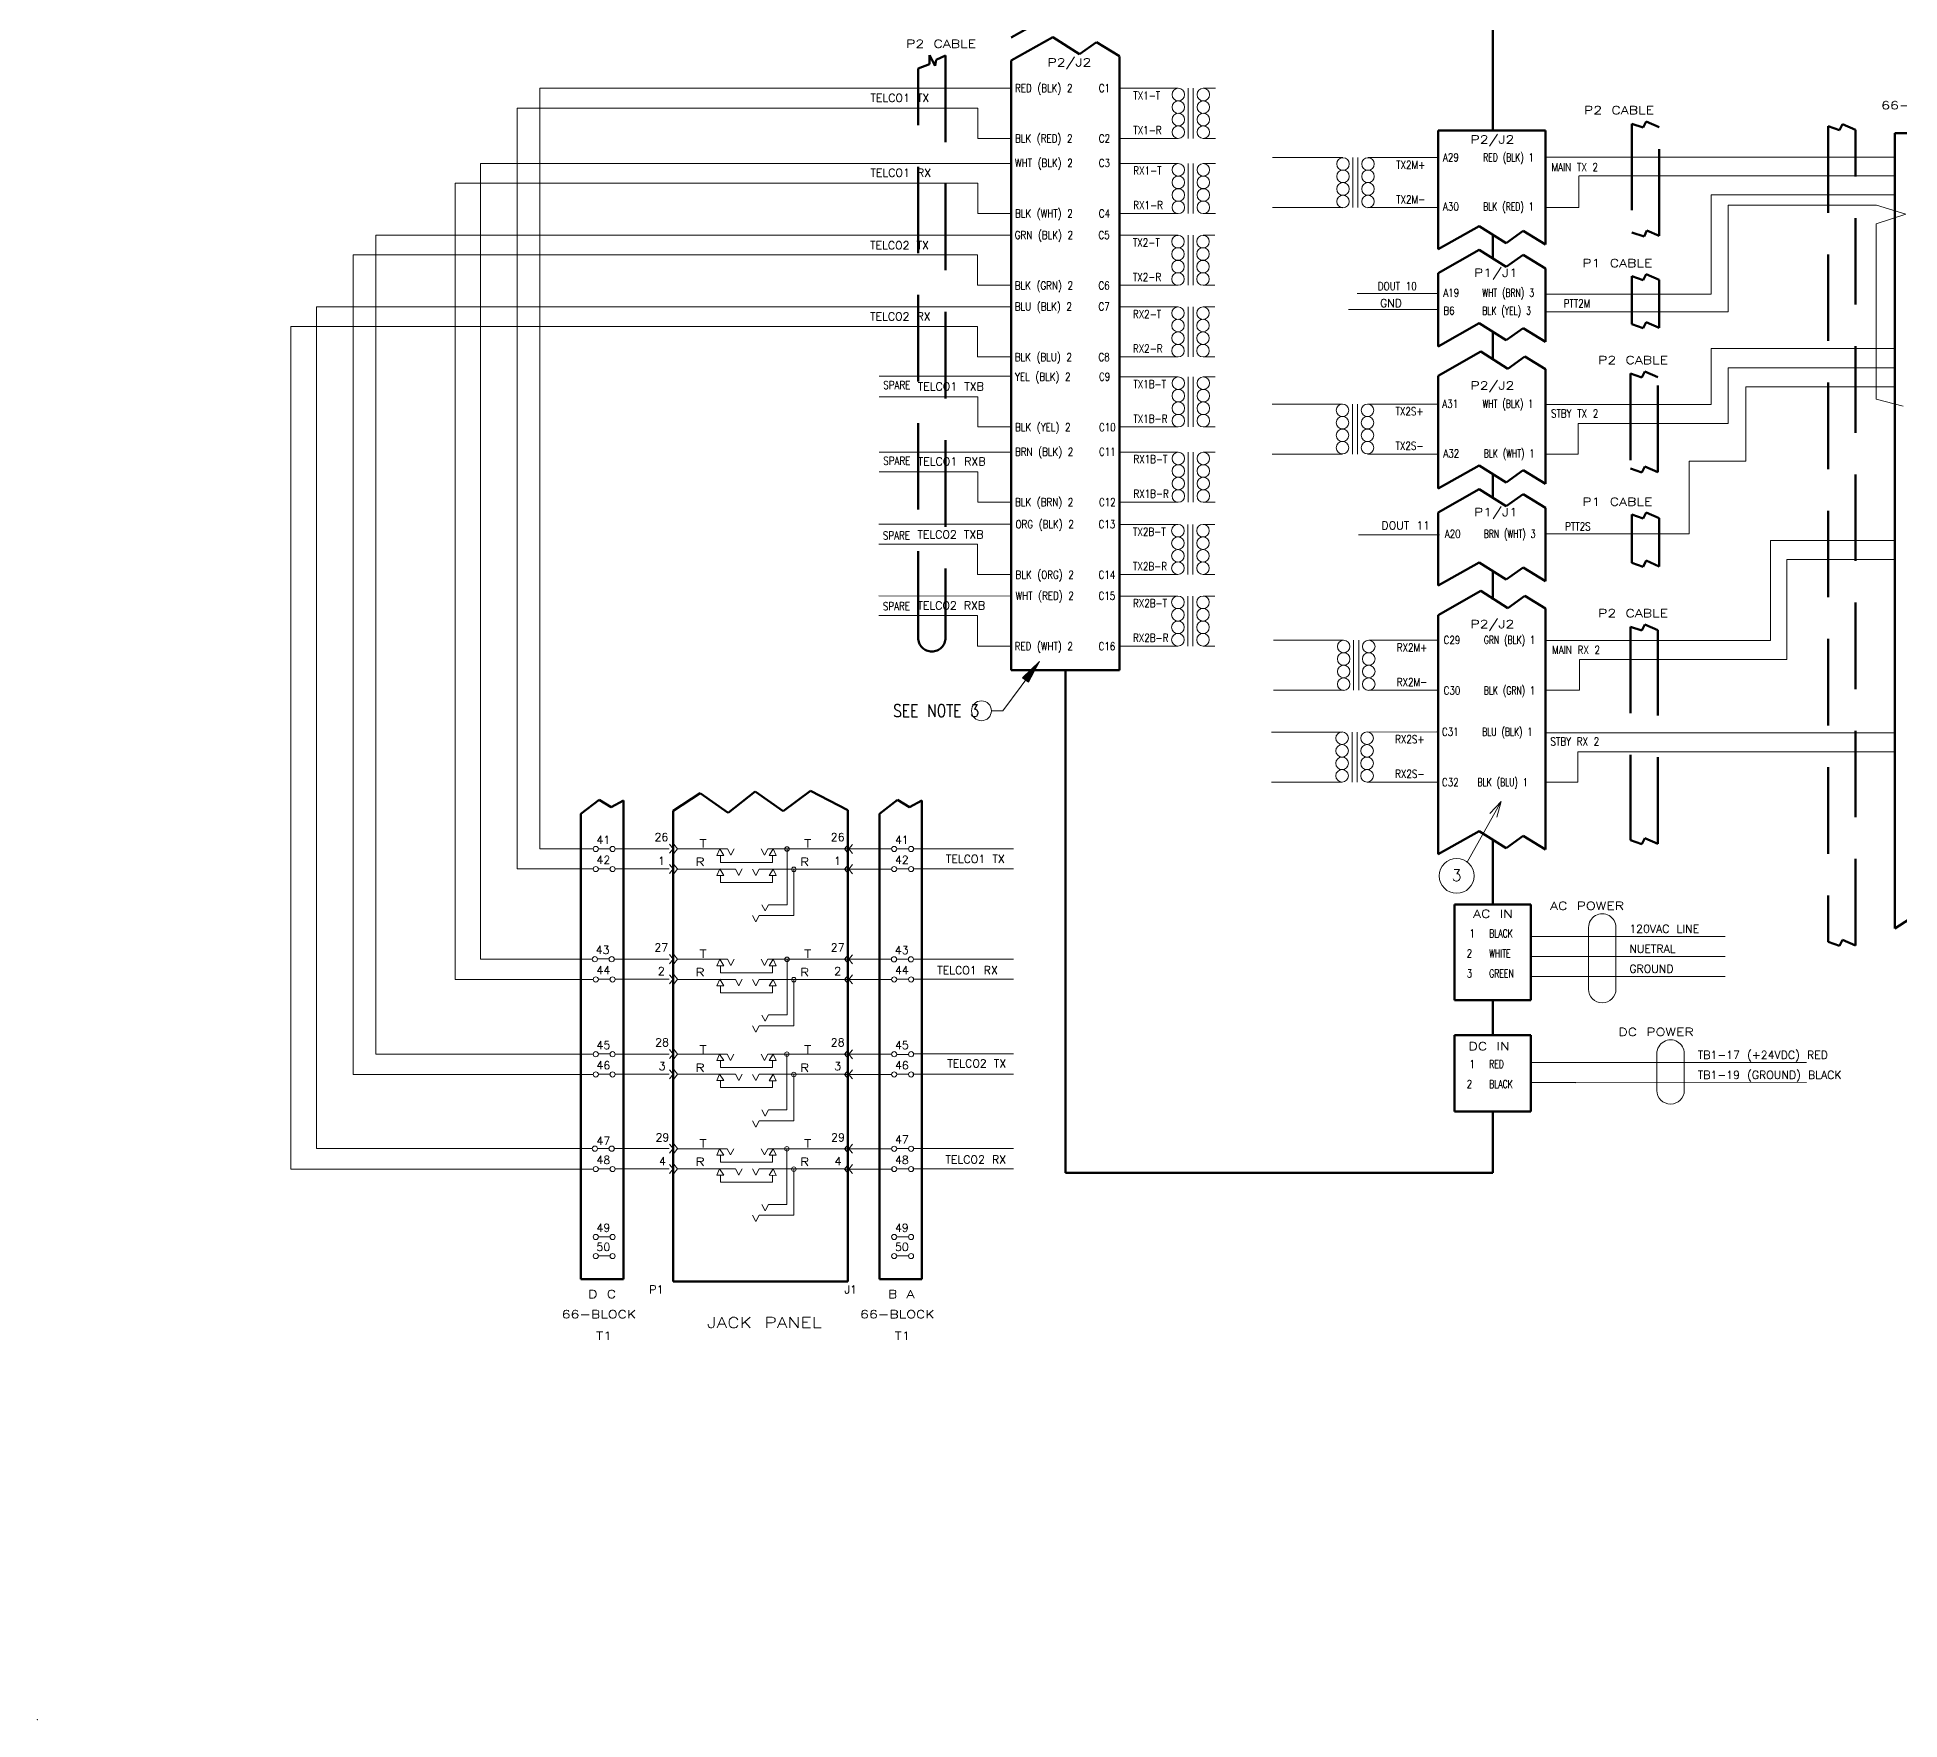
# Model space of a CAD drawing. Header units: inches. Extents: x 0 to 444788, y 0 to 92365.
# Drawn here: x 0 to 14.53, y 0 to 13.13 of the extents above; entities that cross this region are included whole.
import ezdxf
from ezdxf.enums import TextEntityAlignment as Align

# ---------------------------------------------------------------- set-up
doc = ezdxf.new("R2010")
doc.units = ezdxf.units.IN
doc.header["$MEASUREMENT"] = 0
doc.linetypes.add('DASHEDSPACED', pattern=[1, 0.675, -0.325])
doc.layers.get('0').update_dxf_attribs({"lineweight": 15})
for name, color, linetype, lineweight in [('ANNO-TEXT', 7, 'Continuous', 30), ('Q-DIAG', 1, 'Continuous', 50), ('Q-RACK', 4, 'Continuous', 50), ('Q-SCEM', 4, 'Continuous', 50)]:
    doc.layers.add(name, color=color, linetype=linetype, lineweight=lineweight)
doc.styles.get("Standard").update_dxf_attribs({"font": 'txt.shx'})

# ---------------------------------------------------------------- blocks, each defined once
blk = doc.blocks.new('$RMA$')
at = {"color": 0, "linetype": 'ByBlock', "lineweight": -2}
blk.add_point((0, 0), dxfattribs=at)

msp = doc.modelspace()

# ---------------------------------------------------------------- hatches: boundary and pattern name
at = {"layer": 'Q-SCEM', "linetype": 'Continuous', "lineweight": 15, "extrusion": (0, 0, -1)}
msp.add_hatch(color=256, dxfattribs=at).paths.add_polyline_path([(-7.687, 8.129), (-7.819, 8.255), (-7.735, 8.093)], flags=0)

# ---------------------------------------------------------------- linework, layer by layer
at = {"layer": 'Q-DIAG'}
for p, q in [((11.356, 14.724), (11.356, 12.398)), ((7.923, 13.305), (7.599, 13.123)), ((7.923, 13.125), (7.599, 12.943)), ((8.133, 12.992), (7.923, 13.125)), ((8.266, 13.087), (8.133, 12.992)), ((8.445, 12.977), (8.266, 13.087)), ((7.005, 12.901), (6.962, 12.985)), ((6.962, 12.985), (6.962, 12.914)), ((7.013, 12.95), (7.005, 12.901)), ((7.087, 12.982), (7.013, 12.95)), ((7.599, 8.188), (7.599, 12.943)), ((8.445, 12.975), (8.445, 8.188)), ((6.962, 12.914), (6.873, 12.882)), ((10.93, 12.398), (10.93, 11.471)), ((10.93, 12.398), (11.767, 12.398)), ((11.767, 11.508), (11.767, 12.398)), ((14.062, 12.4), (13.974, 12.431)), ((14.086, 12.447), (14.062, 12.4)), ((14.188, 12.403), (14.086, 12.447)), ((14.495, 12.378), (14.495, 7.882)), ((14.495, 12.378), (14.827, 12.378)), ((14.495, 12.378), (14.495, 6.173)), ((11.251, 11.652), (10.93, 11.471)), ((11.461, 11.519), (11.251, 11.652)), ((11.356, 11.585), (11.356, 11.399)), ((11.356, 11.492), (11.356, 11.399)), ((11.594, 11.614), (11.461, 11.519)), ((11.767, 11.508), (11.594, 11.614)), ((11.251, 11.466), (10.93, 11.285)), ((11.461, 11.333), (11.251, 11.466)), ((11.594, 11.428), (11.461, 11.333)), ((11.767, 11.322), (11.594, 11.428)), ((10.93, 11.285), (10.93, 10.714)), ((11.767, 10.75), (11.767, 11.322)), ((11.251, 10.895), (10.93, 10.714)), ((11.461, 10.761), (11.251, 10.895)), ((11.461, 10.761), (11.251, 10.895)), ((11.356, 10.828), (11.356, 10.642)), ((11.356, 10.768), (11.356, 10.615)), ((11.594, 10.856), (11.461, 10.761)), ((11.767, 10.75), (11.594, 10.856)), ((11.264, 10.673), (10.93, 10.485)), ((11.474, 10.539), (11.264, 10.673)), ((11.607, 10.635), (11.474, 10.539)), ((11.767, 10.537), (11.607, 10.635)), ((10.93, 10.485), (10.93, 9.604)), ((11.767, 9.641), (11.767, 10.537)), ((11.251, 9.785), (10.93, 9.604)), ((11.461, 9.651), (11.251, 9.785)), ((11.594, 9.747), (11.461, 9.651)), ((11.767, 9.641), (11.594, 9.747)), ((11.251, 9.599), (10.93, 9.418)), ((11.461, 9.466), (11.251, 9.599)), ((11.356, 9.718), (11.356, 9.532)), ((11.594, 9.561), (11.461, 9.466)), ((11.767, 9.455), (11.594, 9.561)), ((11.767, 8.883), (11.767, 9.455)), ((10.93, 9.418), (10.93, 8.847)), ((10.93, 9.337), (10.93, 8.847)), ((11.767, 8.883), (11.767, 9.381)), ((11.251, 9.027), (10.93, 8.847)), ((11.461, 8.894), (11.251, 9.027)), ((11.356, 8.961), (11.356, 8.739)), ((11.594, 8.989), (11.461, 8.894)), ((11.767, 8.883), (11.594, 8.989)), ((11.264, 8.806), (10.93, 8.618)), ((11.474, 8.672), (11.264, 8.806)), ((11.607, 8.768), (11.474, 8.672)), ((11.767, 8.67), (11.607, 8.768)), ((10.93, 8.618), (10.93, 6.753)), ((11.767, 6.789), (11.767, 8.67)), ((7.599, 8.188), (8.445, 8.188)), ((8.022, 8.188), (8.022, 4.267)), ((4.384, 7.175), (4.242, 7.067)), ((4.478, 7.118), (4.384, 7.175)), ((4.574, 7.17), (4.478, 7.118)), ((4.574, 7.17), (4.574, 3.436)), ((5.173, 7.229), (4.961, 7.09)), ((5.391, 7.075), (5.173, 7.229)), ((5.601, 7.24), (5.391, 7.075)), ((5.82, 7.088), (5.601, 7.24)), ((6.034, 7.247), (5.82, 7.088)), ((6.325, 7.095), (6.034, 7.247)), ((6.712, 7.175), (6.571, 7.067)), ((6.806, 7.118), (6.712, 7.175)), ((6.903, 7.17), (6.806, 7.118)), ((6.903, 7.17), (6.903, 3.436)), ((4.242, 7.067), (4.242, 3.436)), ((4.961, 7.09), (4.961, 3.418)), ((6.325, 3.418), (6.325, 7.095)), ((6.571, 7.067), (6.571, 3.436)), ((11.251, 6.933), (10.93, 6.753)), ((11.461, 6.8), (11.251, 6.933)), ((11.356, 6.36), (11.356, 6.867)), ((11.594, 6.895), (11.461, 6.8)), ((11.767, 6.789), (11.594, 6.895)), ((11.356, 6.36), (11.356, 6.577)), ((11.058, 6.36), (11.058, 5.614)), ((11.356, 6.36), (11.058, 6.36)), ((11.653, 6.36), (11.356, 6.36)), ((11.653, 5.614), (11.653, 6.36)), ((14.495, 6.173), (14.61, 6.248)), ((14.062, 6.037), (13.974, 6.068)), ((14.086, 6.084), (14.062, 6.037)), ((14.188, 6.04), (14.086, 6.084)), ((11.058, 5.614), (11.653, 5.614)), ((11.356, 5.341), (11.356, 5.614)), ((11.653, 5.341), (11.058, 5.341)), ((11.058, 5.341), (11.058, 4.744)), ((11.653, 4.744), (11.653, 5.341)), ((11.058, 4.744), (11.653, 4.744)), ((11.356, 4.267), (11.356, 4.744)), ((8.022, 4.267), (11.356, 4.267)), ((4.574, 3.436), (4.242, 3.436)), ((6.325, 3.418), (4.961, 3.418)), ((6.903, 3.436), (6.571, 3.436))]:
    msp.add_line(p, q, dxfattribs=at)
at = {"layer": 'Q-DIAG', "linetype": 'DASHEDSPACED'}
for p, q in [((7.087, 12.982), (7.087, 8.44)), ((6.873, 8.44), (6.873, 12.882)), ((12.529, 12.42), (12.441, 12.451)), ((12.441, 12.451), (12.441, 11.603)), ((12.553, 12.468), (12.529, 12.42)), ((12.654, 12.423), (12.553, 12.468)), ((12.654, 11.576), (12.654, 12.423)), ((13.974, 12.431), (13.974, 6.068)), ((14.188, 6.04), (14.188, 12.403)), ((12.537, 11.57), (12.441, 11.603)), ((12.56, 11.617), (12.537, 11.57)), ((12.56, 11.617), (12.654, 11.576)), ((12.529, 11.231), (12.441, 11.262)), ((12.441, 11.262), (12.441, 10.886)), ((12.553, 11.278), (12.529, 11.231)), ((12.654, 11.234), (12.553, 11.278)), ((12.654, 10.858), (12.654, 11.234)), ((12.553, 10.903), (12.529, 10.855)), ((12.654, 10.858), (12.553, 10.903)), ((12.529, 10.855), (12.441, 10.886)), ((12.52, 10.47), (12.432, 10.501)), ((12.432, 10.501), (12.432, 9.761)), ((12.544, 10.517), (12.52, 10.47)), ((12.645, 10.473), (12.544, 10.517)), ((12.645, 9.733), (12.645, 10.473)), ((12.52, 9.73), (12.432, 9.761)), ((12.544, 9.777), (12.52, 9.73)), ((12.645, 9.733), (12.544, 9.777)), ((12.529, 9.37), (12.441, 9.401)), ((12.441, 9.401), (12.441, 9.025)), ((12.553, 9.417), (12.529, 9.37)), ((12.654, 9.373), (12.553, 9.417)), ((12.654, 8.997), (12.654, 9.373)), ((12.529, 8.994), (12.441, 9.025)), ((12.553, 9.042), (12.529, 8.994)), ((12.654, 8.997), (12.553, 9.042)), ((12.52, 8.496), (12.432, 8.527)), ((12.432, 8.527), (12.432, 6.861)), ((12.544, 8.543), (12.52, 8.496)), ((12.645, 8.499), (12.544, 8.543)), ((12.645, 6.833), (12.645, 8.499)), ((12.52, 6.83), (12.432, 6.861)), ((12.544, 6.878), (12.52, 6.83)), ((12.645, 6.833), (12.544, 6.878))]:
    msp.add_line(p, q, dxfattribs=at)
msp.add_ellipse((6.98, 8.44), major_axis=(0.107, 0), ratio=0.999965, start_param=3.141593, end_param=6.283185, dxfattribs=at)
at = {"layer": 'Q-SCEM', "lineweight": 15}
for p, q in [((7.599, 12.727), (3.922, 12.727)), ((8.903, 12.727), (8.447, 12.727)), ((8.981, 12.727), (8.981, 12.336)), ((9.02, 12.727), (9.02, 12.336)), ((9.192, 12.727), (9.098, 12.727)), ((7.34, 12.571), (3.745, 12.571)), ((7.34, 12.571), (7.34, 12.336)), ((7.602, 12.336), (7.34, 12.336)), ((8.903, 12.336), (8.447, 12.336)), ((9.098, 12.336), (9.192, 12.336)), ((8.447, 12.14), (8.903, 12.139)), ((8.981, 12.139), (8.981, 11.749)), ((9.02, 12.139), (9.02, 11.749)), ((9.192, 12.139), (9.098, 12.139)), ((9.639, 12.186), (10.188, 12.186)), ((10.266, 12.186), (10.266, 11.796)), ((10.305, 12.186), (10.305, 11.796)), ((10.93, 12.186), (10.383, 12.186)), ((14.495, 12.191), (11.767, 12.191)), ((7.34, 11.986), (7.34, 11.749)), ((12.029, 12.041), (12.029, 11.796)), ((10.188, 11.796), (9.639, 11.796)), ((10.383, 11.796), (10.93, 11.796)), ((11.767, 11.796), (12.029, 11.796)), ((14.35, 11.816), (13.194, 11.816)), ((7.602, 11.749), (7.34, 11.749)), ((8.903, 11.749), (8.447, 11.749)), ((9.098, 11.749), (9.192, 11.749)), ((8.445, 11.58), (8.901, 11.58)), ((8.979, 11.58), (8.979, 11.19)), ((9.018, 11.58), (9.018, 11.19)), ((9.189, 11.58), (9.096, 11.58)), ((7.337, 11.427), (7.337, 11.19)), ((7.599, 11.19), (7.337, 11.19)), ((8.901, 11.19), (8.445, 11.19)), ((9.096, 11.19), (9.189, 11.19)), ((10.93, 11.127), (10.298, 11.127)), ((8.445, 11.022), (8.901, 11.022)), ((8.979, 11.022), (8.979, 10.632)), ((9.018, 11.022), (9.018, 10.632)), ((9.189, 11.022), (9.096, 11.022)), ((10.232, 11.001), (10.933, 11.001)), ((7.337, 10.869), (7.337, 10.632)), ((7.599, 10.632), (7.337, 10.632)), ((8.901, 10.632), (8.445, 10.632)), ((9.096, 10.632), (9.189, 10.632)), ((6.57, 10.481), (7.601, 10.481)), ((8.903, 10.475), (8.447, 10.475)), ((8.981, 10.475), (8.981, 10.085)), ((9.02, 10.475), (9.02, 10.085)), ((9.191, 10.475), (9.098, 10.475)), ((7.34, 10.32), (6.57, 10.32)), ((7.34, 10.32), (7.34, 10.085)), ((9.635, 10.264), (10.184, 10.264)), ((10.262, 10.264), (10.262, 9.874)), ((10.301, 10.264), (10.301, 9.874)), ((10.379, 10.264), (10.925, 10.264)), ((13.06, 10.259), (11.763, 10.259)), ((7.601, 10.085), (7.34, 10.085)), ((8.903, 10.085), (8.447, 10.085)), ((9.098, 10.085), (9.191, 10.085)), ((12.024, 10.111), (12.024, 9.874)), ((12.024, 10.111), (13.194, 10.111)), ((6.57, 9.889), (7.601, 9.889)), ((8.447, 9.888), (8.903, 9.888)), ((8.981, 9.888), (8.981, 9.498)), ((9.02, 9.888), (9.02, 9.498)), ((9.191, 9.888), (9.098, 9.888)), ((10.184, 9.874), (9.635, 9.874)), ((10.379, 9.874), (10.925, 9.874)), ((11.763, 9.874), (12.024, 9.874)), ((6.57, 9.735), (7.34, 9.735)), ((7.34, 9.735), (7.34, 9.498)), ((7.601, 9.498), (7.34, 9.498)), ((8.903, 9.498), (8.447, 9.498)), ((9.098, 9.498), (9.191, 9.498)), ((6.567, 9.328), (7.599, 9.328)), ((8.444, 9.325), (8.9, 9.324)), ((8.978, 9.324), (8.978, 8.934)), ((9.017, 9.324), (9.017, 8.934)), ((9.189, 9.324), (9.096, 9.324)), ((6.567, 9.172), (7.337, 9.172)), ((7.337, 9.172), (7.337, 8.934)), ((10.94, 9.244), (10.309, 9.244)), ((14.495, 9.2), (13.524, 9.2)), ((13.524, 9.2), (13.524, 8.42)), ((14.495, 9.05), (13.652, 9.05)), ((13.652, 9.05), (13.652, 8.27)), ((7.599, 8.934), (7.337, 8.934)), ((8.9, 8.934), (8.444, 8.934)), ((9.096, 8.934), (9.189, 8.934)), ((6.567, 8.767), (7.599, 8.766)), ((8.444, 8.766), (8.9, 8.766)), ((8.978, 8.766), (8.978, 8.376)), ((9.017, 8.766), (9.017, 8.376)), ((9.189, 8.766), (9.096, 8.766)), ((6.567, 8.613), (7.337, 8.613)), ((7.337, 8.613), (7.337, 8.376)), ((7.599, 8.376), (7.337, 8.376)), ((8.9, 8.376), (8.444, 8.376)), ((9.096, 8.376), (9.189, 8.376)), ((9.645, 8.421), (10.193, 8.421)), ((10.271, 8.421), (10.271, 8.031)), ((10.311, 8.421), (10.311, 8.031)), ((10.935, 8.421), (10.389, 8.421)), ((13.524, 8.42), (11.767, 8.42)), ((7.819, 8.255), (7.533, 7.871)), ((12.034, 8.27), (12.034, 8.031)), ((13.652, 8.27), (12.034, 8.27)), ((10.193, 8.031), (9.645, 8.031)), ((10.389, 8.031), (10.935, 8.031)), ((11.772, 8.031), (12.034, 8.031)), ((7.445, 7.871), (7.533, 7.871)), ((9.631, 7.705), (10.181, 7.705)), ((10.259, 7.705), (10.259, 7.315)), ((10.298, 7.705), (10.298, 7.315)), ((10.921, 7.706), (10.376, 7.705)), ((14.495, 7.7), (11.759, 7.7)), ((12.021, 7.551), (12.021, 7.315)), ((10.181, 7.315), (9.631, 7.315)), ((10.376, 7.315), (10.921, 7.315)), ((11.759, 7.315), (12.021, 7.315)), ((4.996, 6.794), (4.966, 6.831)), ((6.299, 6.793), (6.329, 6.83)), ((3.922, 6.794), (4.337, 6.794)), ((4.378, 6.795), (4.469, 6.795)), ((4.509, 6.795), (4.509, 6.795)), ((4.963, 6.794), (4.934, 6.83)), ((4.963, 6.794), (4.934, 6.759)), ((4.996, 6.794), (4.966, 6.757)), ((4.996, 6.793), (5.385, 6.793)), ((5.325, 6.793), (5.303, 6.743)), ((5.303, 6.743), (5.358, 6.743)), ((5.358, 6.743), (5.325, 6.793)), ((5.33, 6.743), (5.33, 6.688)), ((5.33, 6.688), (5.496, 6.688)), ((5.385, 6.793), (5.411, 6.745)), ((5.411, 6.745), (5.437, 6.793)), ((5.738, 6.688), (5.47, 6.688)), ((5.675, 6.745), (5.649, 6.793)), ((5.701, 6.793), (5.675, 6.745)), ((5.976, 6.793), (5.701, 6.793)), ((5.71, 6.743), (5.743, 6.793)), ((5.765, 6.743), (5.71, 6.743)), ((5.738, 6.743), (5.738, 6.688)), ((5.743, 6.793), (5.765, 6.743)), ((5.85, 6.793), (5.85, 6.358)), ((6.299, 6.793), (6.329, 6.756)), ((6.332, 6.793), (6.36, 6.829)), ((6.332, 6.793), (6.36, 6.758)), ((6.797, 6.795), (6.706, 6.795)), ((6.838, 6.795), (6.838, 6.795)), ((6.838, 6.795), (7.618, 6.795)), ((3.745, 6.638), (4.337, 6.638)), ((4.378, 6.638), (4.469, 6.638)), ((4.509, 6.638), (4.509, 6.638)), ((4.963, 6.637), (4.934, 6.672)), ((4.963, 6.637), (4.934, 6.601)), ((4.996, 6.637), (4.966, 6.673)), ((4.996, 6.637), (4.966, 6.6)), ((5.178, 6.636), (5.448, 6.636)), ((5.325, 6.637), (5.303, 6.587)), ((5.303, 6.587), (5.358, 6.587)), ((5.358, 6.587), (5.325, 6.637)), ((5.33, 6.587), (5.33, 6.532)), ((5.448, 6.636), (5.474, 6.587)), ((5.474, 6.589), (5.5, 6.637)), ((5.608, 6.587), (5.581, 6.635)), ((5.633, 6.636), (5.608, 6.587)), ((6.299, 6.636), (5.633, 6.636)), ((5.71, 6.586), (5.743, 6.636)), ((5.765, 6.585), (5.71, 6.586)), ((5.738, 6.587), (5.738, 6.532)), ((5.743, 6.636), (5.765, 6.585)), ((5.903, 6.274), (5.903, 6.634)), ((6.299, 6.636), (6.329, 6.672)), ((6.299, 6.636), (6.329, 6.599)), ((6.332, 6.636), (6.36, 6.671)), ((6.332, 6.636), (6.36, 6.6)), ((6.706, 6.638), (6.798, 6.638)), ((6.835, 6.638), (7.618, 6.638)), ((6.838, 6.638), (6.838, 6.638)), ((5.33, 6.532), (5.538, 6.532)), ((5.738, 6.532), (5.538, 6.532)), ((5.608, 6.225), (5.581, 6.274)), ((5.633, 6.274), (5.608, 6.225)), ((5.903, 6.274), (5.633, 6.274)), ((5.68, 6.31), (5.654, 6.358)), ((5.706, 6.358), (5.68, 6.31)), ((5.85, 6.358), (5.706, 6.358)), ((11.653, 6.109), (13.171, 6.109)), ((12.104, 6.181), (12.104, 5.699)), ((12.317, 6.181), (12.317, 5.699)), ((4.963, 5.933), (4.934, 5.969)), ((4.996, 5.933), (4.966, 5.97)), ((6.299, 5.932), (6.329, 5.969)), ((6.332, 5.932), (6.36, 5.968)), ((4.371, 5.935), (4.462, 5.935)), ((4.502, 5.935), (4.503, 5.935)), ((4.963, 5.933), (4.934, 5.898)), ((4.996, 5.933), (4.966, 5.897)), ((4.996, 5.932), (5.385, 5.932)), ((5.325, 5.932), (5.303, 5.882)), ((5.303, 5.882), (5.358, 5.882)), ((5.358, 5.882), (5.325, 5.932)), ((5.33, 5.882), (5.33, 5.827)), ((5.33, 5.827), (5.496, 5.827)), ((5.385, 5.932), (5.411, 5.884)), ((5.411, 5.884), (5.437, 5.932)), ((5.738, 5.827), (5.47, 5.827)), ((5.675, 5.884), (5.649, 5.932)), ((5.701, 5.932), (5.675, 5.884)), ((5.976, 5.932), (5.701, 5.932)), ((5.71, 5.882), (5.743, 5.932)), ((5.765, 5.882), (5.71, 5.882)), ((5.738, 5.882), (5.738, 5.827)), ((5.743, 5.932), (5.765, 5.882)), ((5.85, 5.932), (5.85, 5.498)), ((6.299, 5.932), (6.329, 5.896)), ((6.332, 5.932), (6.36, 5.897)), ((6.797, 5.934), (6.706, 5.934)), ((6.837, 5.934), (6.837, 5.934)), ((6.837, 5.934), (7.618, 5.934)), ((11.653, 5.953), (13.171, 5.953)), ((4.337, 5.775), (3.26, 5.775)), ((4.378, 5.776), (4.469, 5.776)), ((4.509, 5.776), (4.509, 5.776)), ((4.963, 5.776), (4.934, 5.811)), ((4.963, 5.776), (4.934, 5.741)), ((4.996, 5.776), (4.966, 5.813)), ((4.996, 5.776), (4.966, 5.739)), ((5.178, 5.775), (5.448, 5.775)), ((5.325, 5.776), (5.303, 5.726)), ((5.303, 5.726), (5.358, 5.726)), ((5.358, 5.726), (5.325, 5.776)), ((5.33, 5.726), (5.33, 5.671)), ((5.33, 5.671), (5.538, 5.671)), ((5.448, 5.775), (5.474, 5.726)), ((5.474, 5.728), (5.5, 5.776)), ((5.738, 5.671), (5.538, 5.671)), ((5.608, 5.726), (5.581, 5.775)), ((5.633, 5.775), (5.608, 5.726)), ((6.299, 5.775), (5.633, 5.775)), ((5.71, 5.725), (5.743, 5.775)), ((5.765, 5.724), (5.71, 5.725)), ((5.738, 5.726), (5.738, 5.671)), ((5.743, 5.775), (5.765, 5.724)), ((5.903, 5.413), (5.903, 5.773)), ((6.299, 5.775), (6.329, 5.812)), ((6.299, 5.775), (6.329, 5.738)), ((6.332, 5.775), (6.36, 5.81)), ((6.332, 5.775), (6.36, 5.74)), ((6.706, 5.777), (6.798, 5.777)), ((6.835, 5.776), (6.927, 5.776)), ((6.838, 5.776), (6.838, 5.776)), ((6.838, 5.776), (7.618, 5.776)), ((11.653, 5.797), (13.171, 5.797)), ((5.608, 5.365), (5.581, 5.413)), ((5.633, 5.413), (5.608, 5.365)), ((5.903, 5.413), (5.633, 5.413)), ((5.68, 5.449), (5.654, 5.497)), ((5.706, 5.498), (5.68, 5.449)), ((5.85, 5.498), (5.706, 5.498)), ((4.337, 5.192), (2.642, 5.192)), ((4.378, 5.194), (4.469, 5.194)), ((4.509, 5.194), (4.509, 5.194)), ((4.963, 5.193), (4.934, 5.228)), ((4.963, 5.193), (4.934, 5.158)), ((4.996, 5.193), (4.966, 5.23)), ((4.996, 5.193), (4.966, 5.156)), ((4.996, 5.192), (5.384, 5.192)), ((5.324, 5.192), (5.302, 5.142)), ((5.302, 5.142), (5.357, 5.142)), ((5.357, 5.142), (5.324, 5.192)), ((5.33, 5.142), (5.33, 5.087)), ((5.33, 5.087), (5.496, 5.087)), ((5.384, 5.192), (5.41, 5.144)), ((5.41, 5.144), (5.436, 5.192)), ((5.737, 5.087), (5.47, 5.087)), ((5.675, 5.144), (5.649, 5.192)), ((5.701, 5.192), (5.675, 5.144)), ((5.975, 5.192), (5.701, 5.192)), ((5.71, 5.142), (5.743, 5.192)), ((5.765, 5.142), (5.71, 5.142)), ((5.737, 5.142), (5.737, 5.087)), ((5.743, 5.192), (5.765, 5.142)), ((5.849, 5.192), (5.849, 4.757)), ((6.299, 5.192), (6.329, 5.229)), ((6.299, 5.192), (6.329, 5.155)), ((6.332, 5.192), (6.36, 5.227)), ((6.332, 5.192), (6.36, 5.157)), ((6.706, 5.189), (6.798, 5.189)), ((6.838, 5.194), (6.838, 5.194)), ((6.838, 5.194), (7.618, 5.194)), ((11.653, 5.126), (12.176, 5.126)), ((12.176, 5.126), (13.805, 5.126)), ((12.637, 5.197), (12.637, 4.91)), ((12.851, 5.197), (12.851, 4.91)), ((4.337, 5.034), (2.465, 5.034)), ((4.378, 5.036), (4.469, 5.036)), ((4.509, 5.036), (4.509, 5.036)), ((4.963, 5.035), (4.934, 5.07)), ((4.963, 5.035), (4.934, 5)), ((4.996, 5.035), (4.966, 5.072)), ((4.996, 5.035), (4.966, 4.998)), ((5.177, 5.035), (5.447, 5.035)), ((5.324, 5.036), (5.302, 4.986)), ((5.302, 4.986), (5.357, 4.986)), ((5.357, 4.986), (5.324, 5.036)), ((5.33, 4.986), (5.33, 4.931)), ((5.447, 5.035), (5.473, 4.986)), ((5.473, 4.988), (5.499, 5.036)), ((5.607, 4.986), (5.581, 5.034)), ((5.633, 5.035), (5.607, 4.986)), ((6.299, 5.035), (5.633, 5.035)), ((5.71, 4.985), (5.743, 5.035)), ((5.765, 4.984), (5.71, 4.985)), ((5.737, 4.986), (5.737, 4.931)), ((5.743, 5.035), (5.765, 4.984)), ((5.903, 4.673), (5.903, 5.033)), ((6.299, 5.034), (6.329, 5.071)), ((6.299, 5.034), (6.329, 4.997)), ((6.332, 5.034), (6.36, 5.069)), ((6.332, 5.034), (6.36, 4.999)), ((6.706, 5.036), (6.798, 5.036)), ((6.832, 5.036), (7.618, 5.036)), ((6.838, 5.036), (6.838, 5.036)), ((11.653, 4.97), (12.004, 4.97)), ((12.004, 4.969), (13.805, 4.97)), ((5.33, 4.931), (5.538, 4.931)), ((5.737, 4.931), (5.538, 4.931)), ((5.607, 4.624), (5.581, 4.673)), ((5.633, 4.673), (5.607, 4.624)), ((5.903, 4.673), (5.633, 4.673)), ((5.68, 4.709), (5.653, 4.757)), ((5.705, 4.757), (5.68, 4.709)), ((5.849, 4.757), (5.705, 4.757)), ((4.331, 4.455), (2.178, 4.455)), ((4.371, 4.457), (4.462, 4.457)), ((4.502, 4.457), (4.503, 4.457)), ((4.963, 4.455), (4.934, 4.49)), ((4.963, 4.455), (4.934, 4.42)), ((4.996, 4.455), (4.966, 4.492)), ((4.996, 4.455), (4.966, 4.418)), ((4.996, 4.454), (5.384, 4.454)), ((5.324, 4.454), (5.302, 4.404)), ((5.302, 4.404), (5.357, 4.404)), ((5.357, 4.404), (5.324, 4.454)), ((5.33, 4.404), (5.33, 4.349)), ((5.384, 4.454), (5.41, 4.406)), ((5.41, 4.406), (5.436, 4.454)), ((5.675, 4.406), (5.649, 4.454)), ((5.701, 4.454), (5.675, 4.406)), ((5.975, 4.454), (5.701, 4.454)), ((5.71, 4.404), (5.743, 4.454)), ((5.765, 4.404), (5.71, 4.404)), ((5.737, 4.404), (5.737, 4.349)), ((5.743, 4.454), (5.765, 4.404)), ((5.849, 4.454), (5.849, 4.02)), ((6.299, 4.454), (6.329, 4.491)), ((6.299, 4.454), (6.329, 4.417)), ((6.332, 4.454), (6.36, 4.489)), ((6.332, 4.454), (6.36, 4.419)), ((6.706, 4.456), (6.798, 4.456)), ((6.838, 4.456), (6.838, 4.456)), ((6.838, 4.456), (7.618, 4.456)), ((4.337, 4.296), (1.979, 4.296)), ((4.378, 4.298), (4.469, 4.298)), ((4.509, 4.298), (4.509, 4.298)), ((4.963, 4.297), (4.934, 4.332)), ((4.963, 4.297), (4.934, 4.262)), ((4.996, 4.297), (4.966, 4.334)), ((4.996, 4.297), (4.966, 4.26)), ((5.177, 4.297), (5.447, 4.297)), ((5.324, 4.298), (5.302, 4.248)), ((5.302, 4.248), (5.357, 4.248)), ((5.357, 4.248), (5.324, 4.298)), ((5.33, 4.349), (5.496, 4.349)), ((5.33, 4.248), (5.33, 4.193)), ((5.447, 4.297), (5.473, 4.248)), ((5.737, 4.349), (5.47, 4.349)), ((5.473, 4.25), (5.499, 4.298)), ((5.607, 4.248), (5.581, 4.297)), ((5.633, 4.297), (5.607, 4.248)), ((6.299, 4.297), (5.633, 4.297)), ((5.71, 4.247), (5.743, 4.297)), ((5.765, 4.246), (5.71, 4.247)), ((5.737, 4.248), (5.737, 4.193)), ((5.743, 4.297), (5.765, 4.246)), ((5.903, 3.935), (5.903, 4.295)), ((6.299, 4.296), (6.329, 4.333)), ((6.299, 4.296), (6.329, 4.259)), ((6.332, 4.296), (6.36, 4.331)), ((6.332, 4.296), (6.36, 4.261)), ((6.706, 4.298), (6.798, 4.298)), ((6.706, 4.298), (6.798, 4.298)), ((6.833, 4.298), (7.618, 4.298)), ((6.838, 4.298), (6.838, 4.298)), ((5.33, 4.193), (5.538, 4.193)), ((5.737, 4.193), (5.538, 4.193)), ((5.607, 3.887), (5.581, 3.935)), ((5.633, 3.935), (5.607, 3.887)), ((5.903, 3.935), (5.633, 3.935)), ((5.68, 3.971), (5.653, 4.019)), ((5.705, 4.02), (5.68, 3.971)), ((5.849, 4.02), (5.705, 4.02)), ((4.378, 3.768), (4.469, 3.768)), ((4.509, 3.768), (4.509, 3.768)), ((6.706, 3.768), (6.798, 3.768)), ((6.838, 3.768), (6.838, 3.768)), ((4.378, 3.619), (4.469, 3.619)), ((4.509, 3.619), (4.509, 3.619)), ((6.706, 3.619), (6.798, 3.619)), ((6.838, 3.619), (6.838, 3.619))]:
    msp.add_line(p, q, dxfattribs=at)
at = {"layer": 'Q-SCEM', "linetype": 'Continuous', "lineweight": 15}
for p, q in [((12.029, 12.044), (14.495, 12.044)), ((11.772, 11.121), (13.06, 11.121)), ((11.769, 10.984), (13.194, 10.984)), ((11.777, 9.252), (12.89, 9.252)), ((12.021, 7.551), (14.495, 7.551)), ((4.93, 6.794), (4.509, 6.794)), ((6.3, 6.793), (5.976, 6.793)), ((6.299, 6.793), (6.666, 6.793)), ((4.93, 6.637), (4.509, 6.637)), ((5.178, 6.636), (4.996, 6.636)), ((6.299, 6.636), (6.666, 6.636)), ((4.93, 5.933), (4.503, 5.933)), ((6.3, 5.932), (5.976, 5.932)), ((6.299, 5.932), (6.665, 5.932)), ((4.93, 5.776), (4.509, 5.776)), ((5.178, 5.775), (4.996, 5.775)), ((6.299, 5.775), (6.666, 5.775)), ((4.93, 5.193), (4.509, 5.193)), ((6.299, 5.192), (5.975, 5.192)), ((6.299, 5.192), (6.666, 5.192)), ((4.697, 5.035), (4.509, 5.035)), ((4.93, 5.035), (4.697, 5.035)), ((5.177, 5.035), (4.996, 5.035)), ((6.299, 5.034), (6.666, 5.034)), ((4.93, 4.455), (4.503, 4.455)), ((6.299, 4.454), (5.975, 4.454)), ((6.299, 4.454), (6.666, 4.454)), ((4.93, 4.297), (4.509, 4.297)), ((5.177, 4.297), (4.996, 4.297)), ((6.299, 4.296), (6.672, 4.296))]:
    msp.add_line(p, q, dxfattribs=at)
at = {"layer": 'Q-SCEM', "lineweight": 15, "flags": 128}
for points in [[(3.922, 12.727), (3.922, 6.794)], [(3.745, 12.571), (3.745, 6.638)], [(3.458, 12.14), (3.458, 5.933)], [(3.458, 12.14), (7.599, 12.14)], [(3.26, 11.986), (7.34, 11.986)], [(3.26, 11.986), (3.26, 5.775)], [(14.495, 11.895), (13.06, 11.895), (13.06, 11.121)], [(13.194, 11.816), (13.194, 10.984)], [(14.58, 11.745), (14.35, 11.816)], [(14.58, 11.745), (14.349, 11.669), (14.349, 10.301), (14.56, 10.248)], [(2.642, 11.581), (2.642, 5.192)], [(2.642, 11.581), (7.599, 11.581)], [(2.465, 11.427), (2.465, 5.034)], [(2.465, 11.427), (7.337, 11.427)], [(2.178, 11.023), (2.178, 4.455)], [(7.599, 11.023), (2.178, 11.023)], [(1.979, 10.869), (1.979, 4.296)], [(7.337, 10.869), (1.979, 10.869)], [(14.495, 10.697), (13.06, 10.697), (13.06, 10.259)], [(14.495, 10.547), (13.194, 10.547), (13.194, 10.111)], [(14.495, 10.397), (13.33, 10.397), (13.33, 9.818), (12.89, 9.818), (12.89, 9.818), (12.89, 9.252)], [(11.421, 7.164), (11.157, 6.689), (11.157, 6.689)], [(11.333, 7.07), (11.421, 7.164), (11.388, 7.04)], [(4.331, 5.933), (3.458, 5.933)]]:
    msp.add_lwpolyline(points, dxfattribs=at)
at = {"layer": 'Q-SCEM', "linetype": 'Continuous', "lineweight": 15, "flags": 128}
msp.add_lwpolyline([(7.687, 8.129), (7.819, 8.255), (7.735, 8.093)], close=True, dxfattribs=at)
at = {"layer": 'Q-SCEM', "lineweight": 15}
for centre, radius in [((7.367, 7.871), 0.0777), ((11.075, 6.583), 0.136)]:
    msp.add_circle(centre, radius, dxfattribs=at)
for centre, major_axis in [((8.903, 12.678), (0.0488, 0)), ((9.098, 12.678), (0.0488, 0)), ((8.903, 12.58), (0.0488, 0)), ((8.903, 12.483), (0.0488, 0)), ((9.098, 12.58), (0.0488, 0)), ((9.098, 12.483), (0.0488, 0)), ((8.903, 12.385), (0.0488, 0)), ((9.098, 12.385), (0.0488, 0)), ((8.903, 12.091), (0.0488, 0)), ((9.098, 12.091), (0.0488, 0)), ((10.188, 12.137), (0.0488, 0)), ((10.188, 12.04), (0.0488, 0)), ((10.383, 12.137), (0.0488, 0)), ((10.383, 12.04), (0.0488, 0)), ((8.903, 11.993), (0.0488, 0)), ((8.903, 11.895), (0.0488, 0)), ((9.098, 11.993), (0.0488, 0)), ((9.098, 11.895), (0.0488, 0)), ((10.188, 11.942), (0.0488, 0)), ((10.383, 11.942), (0.0488, 0)), ((8.903, 11.798), (0.0488, 0)), ((9.098, 11.798), (0.0488, 0)), ((10.188, 11.844), (0.0488, 0)), ((10.383, 11.844), (0.0488, 0)), ((8.901, 11.531), (0.0488, 0)), ((8.901, 11.434), (0.0488, 0)), ((9.096, 11.531), (0.0488, 0)), ((9.096, 11.434), (0.0488, 0)), ((8.901, 11.336), (0.0488, 0)), ((9.096, 11.336), (0.0488, 0)), ((8.901, 11.239), (0.0488, 0)), ((9.096, 11.239), (0.0488, 0)), ((8.901, 10.973), (0.0488, 0)), ((8.901, 10.876), (0.0488, 0)), ((9.096, 10.973), (0.0488, 0)), ((9.096, 10.876), (0.0488, 0)), ((8.901, 10.778), (0.0488, 0)), ((9.096, 10.778), (0.0488, 0)), ((8.901, 10.68), (0.0488, 0)), ((9.096, 10.68), (0.0488, 0)), ((8.903, 10.427), (0.0488, 0)), ((9.098, 10.427), (0.0488, 0)), ((8.903, 10.329), (0.0488, 0)), ((9.098, 10.329), (0.0488, 0)), ((8.903, 10.231), (0.0488, 0)), ((8.903, 10.134), (0.0488, 0)), ((9.098, 10.231), (0.0488, 0)), ((9.098, 10.134), (0.0488, 0)), ((10.184, 10.215), (0.0488, 0)), ((10.379, 10.215), (0.0488, 0)), ((10.184, 10.118), (0.0488, 0)), ((10.184, 10.02), (0.0488, 0)), ((10.379, 10.118), (0.0488, 0)), ((10.379, 10.02), (0.0488, 0)), ((8.903, 9.839), (0.0488, 0)), ((9.098, 9.839), (0.0488, 0)), ((10.184, 9.923), (0.0488, 0)), ((10.379, 9.923), (0.0488, 0)), ((8.903, 9.742), (0.0488, 0)), ((9.098, 9.742), (0.0488, 0)), ((8.903, 9.644), (0.0488, 0)), ((8.903, 9.547), (0.0488, 0)), ((9.098, 9.644), (0.0488, 0)), ((9.098, 9.547), (0.0488, 0)), ((8.9, 9.276), (0.0488, 0)), ((9.096, 9.276), (0.0488, 0)), ((8.9, 9.178), (0.0488, 0)), ((9.096, 9.178), (0.0488, 0)), ((8.9, 9.08), (0.0488, 0)), ((8.9, 8.983), (0.0488, 0)), ((9.096, 9.08), (0.0488, 0)), ((9.096, 8.983), (0.0488, 0)), ((8.9, 8.717), (0.0488, 0)), ((9.096, 8.717), (0.0488, 0)), ((8.9, 8.62), (0.0488, 0)), ((9.096, 8.62), (0.0488, 0)), ((8.9, 8.522), (0.0488, 0)), ((8.9, 8.425), (0.0488, 0)), ((9.096, 8.522), (0.0488, 0)), ((9.096, 8.425), (0.0488, 0)), ((10.193, 8.372), (0.0488, 0)), ((10.193, 8.275), (0.0488, 0)), ((10.389, 8.372), (0.0488, 0)), ((10.389, 8.275), (0.0488, 0)), ((10.193, 8.177), (0.0488, 0)), ((10.389, 8.177), (0.0488, 0)), ((10.193, 8.079), (0.0488, 0)), ((10.389, 8.079), (0.0488, 0)), ((10.181, 7.657), (0.0488, 0)), ((10.376, 7.657), (0.0488, 0)), ((10.181, 7.559), (0.0488, 0)), ((10.376, 7.559), (0.0488, 0)), ((10.181, 7.461), (0.0488, 0)), ((10.181, 7.364), (0.0488, 0)), ((10.376, 7.461), (0.0488, 0)), ((10.376, 7.364), (0.0488, 0)), ((4.358, 6.793), (-0.0201, 0)), ((4.489, 6.793), (-0.0201, 0)), ((5.85, 6.793), (-0.0176, 0)), ((6.686, 6.793), (-0.0201, 0)), ((6.818, 6.793), (-0.0201, 0)), ((4.358, 6.636), (-0.0201, 0)), ((4.489, 6.636), (-0.0201, 0)), ((5.903, 6.634), (-0.0176, 0)), ((6.686, 6.636), (-0.0201, 0)), ((6.818, 6.636), (-0.0201, 0)), ((4.351, 5.933), (-0.0201, 0)), ((4.482, 5.933), (-0.0201, 0)), ((5.85, 5.932), (-0.0176, 0)), ((6.685, 5.932), (-0.0201, 0)), ((6.817, 5.932), (-0.0201, 0)), ((4.358, 5.775), (-0.0201, 0)), ((4.489, 5.775), (-0.0201, 0)), ((5.903, 5.773), (-0.0176, 0)), ((6.686, 5.775), (-0.0201, 0)), ((6.818, 5.775), (-0.0201, 0)), ((4.358, 5.192), (-0.0201, 0)), ((4.489, 5.192), (-0.0201, 0)), ((5.849, 5.192), (-0.0176, 0)), ((6.686, 5.192), (-0.0201, 0)), ((6.818, 5.192), (-0.0201, 0)), ((4.358, 5.034), (-0.0201, 0)), ((4.489, 5.034), (-0.0201, 0)), ((5.903, 5.033), (-0.0176, 0)), ((6.686, 5.034), (-0.0201, 0)), ((6.818, 5.034), (-0.0201, 0)), ((4.351, 4.455), (-0.0201, 0)), ((4.482, 4.455), (-0.0201, 0)), ((5.849, 4.454), (-0.0176, 0)), ((6.686, 4.454), (-0.0201, 0)), ((6.818, 4.454), (-0.0201, 0)), ((4.358, 4.296), (-0.0201, 0)), ((4.489, 4.296), (-0.0201, 0)), ((5.903, 4.295), (-0.0176, 0)), ((6.686, 4.296), (-0.0201, 0)), ((6.818, 4.296), (-0.0201, 0)), ((4.358, 3.766), (-0.0201, 0)), ((4.489, 3.766), (-0.0201, 0)), ((6.686, 3.766), (-0.0201, 0)), ((6.818, 3.766), (-0.0201, 0)), ((4.358, 3.617), (-0.0201, 0)), ((4.489, 3.617), (-0.0201, 0)), ((6.686, 3.617), (-0.0201, 0)), ((6.818, 3.617), (-0.0201, 0))]:
    msp.add_ellipse(centre, major_axis=major_axis, ratio=0.999965, dxfattribs=at)
for centre, start_param, end_param in [((12.211, 6.181), 0, 3.141593), ((12.211, 5.699), 3.141593, 6.283185), ((12.744, 5.197), 0, 3.141593), ((12.744, 4.91), 3.141593, 6.283185)]:
    msp.add_ellipse(centre, major_axis=(0.107, 0), ratio=0.999965, start_param=start_param, end_param=end_param, dxfattribs=at)
msp.add_point((13.978, 11.891), dxfattribs=at)

# ---------------------------------------------------------------- block references
at = {"layer": 'Q-RACK', "color": 4, "linetype": 'Continuous', "lineweight": 15}
msp.add_blockref('$RMA$', (0, 0), dxfattribs=at)

# ---------------------------------------------------------------- texts
at = {"layer": 'ANNO-TEXT'}
for s, height, width, p in [('P2 CABLE', 0.0624, 1.295997, (6.779, 13.043)), ('P2/J2', 0.0624, 1.295997, (7.882, 12.898)), ('TELCO1 TX', 0.0624, 1.000035, (6.501, 12.621)), ('RED (BLK) 2', 0.06243, 0.799436, (7.629, 12.697)), ('C1', 0.0624, 0.800028, (8.283, 12.697)), ('TX1-T', 0.0624, 0.800028, (8.552, 12.639)), ('P2 CABLE', 0.0624, 1.295997, (12.068, 12.525)), ('66-BLOCK', 0.0624, 1.295997, (14.387, 12.563)), ('BLK (RED) 2', 0.06243, 0.799436, (7.629, 12.304)), ('C2', 0.0624, 0.800028, (8.283, 12.304)), ('TX1-R', 0.0624, 0.800028, (8.552, 12.369)), ('P2/J2', 0.0624, 1.295997, (11.182, 12.296)), ('A29', 0.0624, 0.800028, (10.968, 12.157)), ('RED (BLK) 1', 0.06243, 0.700024, (11.282, 12.157)), ('TELCO1 RX', 0.0624, 1.000035, (6.501, 12.037)), ('WHT (BLK) 2', 0.06243, 0.799436, (7.629, 12.113)), ('C3', 0.0624, 0.800028, (8.283, 12.113)), ('RX1-T', 0.0624, 0.800028, (8.552, 12.054)), ('TX2M+', 0.0624, 0.800028, (10.603, 12.098)), ('MAIN TX 2', 0.0624, 0.800028, (11.815, 12.081)), ('BLK (WHT) 2', 0.06243, 0.799436, (7.629, 11.719)), ('C4', 0.0624, 0.800028, (8.283, 11.719)), ('RX1-R', 0.0624, 0.800028, (8.552, 11.784)), ('TX2M-', 0.0624, 0.800028, (10.603, 11.829)), ('A30', 0.0624, 0.800028, (10.968, 11.773)), ('BLK (RED) 1', 0.06243, 0.700024, (11.282, 11.773)), ('TELCO2 TX', 0.0624, 1.000035, (6.498, 11.471)), ('GRN (BLK) 2', 0.06243, 0.799436, (7.627, 11.551)), ('C5', 0.0624, 0.800028, (8.28, 11.551)), ('TX2-T', 0.0624, 0.800028, (8.549, 11.493)), ('P1 CABLE', 0.0624, 1.295997, (12.055, 11.332)), ('BLK (GRN) 2', 0.06243, 0.799436, (7.627, 11.157)), ('C6', 0.0624, 0.800028, (8.28, 11.157)), ('TX2-R', 0.0624, 0.800028, (8.549, 11.223)), ('DOUT 10', 0.0624, 0.800028, (10.46, 11.152)), ('P1/J1', 0.0624, 1.295997, (11.21, 11.257)), ('BLU (BLK) 2', 0.06243, 0.799436, (7.627, 10.993)), ('C7', 0.0624, 0.800028, (8.28, 10.993)), ('GND', 0.0624, 1.000035, (10.477, 11.02)), ('A19', 0.0624, 0.800028, (10.971, 11.101)), ('WHT (BRN) 3', 0.06243, 0.700024, (11.275, 11.101)), ('PTT2M', 0.0624, 0.800028, (11.91, 11.018)), ('TELCO2 RX', 0.0624, 1.000035, (6.498, 10.916)), ('RX2-T', 0.0624, 0.800028, (8.549, 10.934)), ('B6', 0.0624, 0.800028, (10.971, 10.961)), ('BLK (YEL) 3', 0.06243, 0.700024, (11.275, 10.961)), ('BLK (BLU) 2', 0.06243, 0.799436, (7.627, 10.599)), ('C8', 0.0624, 0.800028, (8.28, 10.599)), ('RX2-R', 0.0624, 0.800028, (8.549, 10.665)), ('P2 CABLE', 0.0624, 1.295997, (12.178, 10.576)), ('YEL (BLK) 2', 0.06243, 0.799436, (7.629, 10.446)), ('C9', 0.0624, 0.800028, (8.284, 10.446)), ('SPARE', 0.0624, 0.800028, (6.601, 10.381)), ('TELCO1 TXB', 0.0624, 1.000035, (6.87, 10.37)), ('TX1B-T', 0.0624, 0.800028, (8.553, 10.388)), ('P2/J2', 0.0624, 1.295997, (11.182, 10.377)), ('TX1B-R', 0.0624, 0.800028, (8.553, 10.118)), ('TX2S+', 0.0624, 0.800028, (10.598, 10.176)), ('A31', 0.0624, 0.800028, (10.963, 10.235)), ('WHT (BLK) 1', 0.06243, 0.700024, (11.277, 10.235)), ('STBY TX 2', 0.0624, 0.800028, (11.811, 10.159)), ('BLK (YEL) 2', 0.06243, 0.799436, (7.629, 10.052)), ('C10', 0.0624, 0.800028, (8.284, 10.052)), ('BRN (BLK) 2', 0.06243, 0.799436, (7.629, 9.861)), ('C11', 0.0624, 0.800028, (8.284, 9.861)), ('TX2S-', 0.0624, 0.800028, (10.598, 9.907)), ('A32', 0.0624, 0.800028, (10.971, 9.847)), ('BLK (WHT) 1', 0.06243, 0.700024, (11.286, 9.847)), ('SPARE', 0.0624, 0.800028, (6.601, 9.79)), ('TELCO1 RXB', 0.0624, 1.000035, (6.87, 9.785)), ('RX1B-T', 0.0624, 0.800028, (8.553, 9.803)), ('RX1B-R', 0.0624, 0.800028, (8.553, 9.533)), ('BLK (BRN) 2', 0.06243, 0.799436, (7.629, 9.467)), ('C12', 0.0624, 0.800028, (8.284, 9.467)), ('P1/J1', 0.0624, 1.295997, (11.21, 9.39)), ('P1 CABLE', 0.0624, 1.295997, (12.055, 9.471)), ('ORG (BLK) 2', 0.06243, 0.800028, (7.633, 9.295)), ('C13', 0.0624, 0.800028, (8.281, 9.295)), ('DOUT 11', 0.0624, 1.000035, (10.488, 9.286)), ('PTT2S', 0.0624, 0.800028, (11.921, 9.278)), ('SPARE', 0.0624, 0.800028, (6.598, 9.207)), ('TELCO2 TXB', 0.0624, 1.000035, (6.867, 9.215)), ('TX2B-T', 0.0624, 0.800028, (8.55, 9.237)), ('A20', 0.0624, 0.800028, (10.982, 9.22)), ('BRN (WHT) 3', 0.06243, 0.700024, (11.286, 9.22)), ('TX2B-R', 0.0624, 0.800028, (8.55, 8.967)), ('BLK (ORG) 2', 0.06243, 0.799436, (7.633, 8.901)), ('C14', 0.0624, 0.800028, (8.281, 8.901)), ('TELCO2 RXB', 0.0624, 1.000035, (6.867, 8.661)), ('WHT (RED) 2', 0.06243, 0.799436, (7.633, 8.737)), ('C15', 0.0624, 0.800028, (8.281, 8.737)), ('RX2B-T', 0.0624, 0.800028, (8.55, 8.679)), ('SPARE', 0.0624, 0.800028, (6.598, 8.656)), ('P2/J2', 0.0624, 1.295997, (11.182, 8.516)), ('P2 CABLE', 0.0624, 1.295997, (12.178, 8.601)), ('RX2B-R', 0.0624, 0.800028, (8.55, 8.409)), ('C29', 0.0624, 0.800028, (10.973, 8.392)), ('GRN (BLK) 1', 0.06243, 0.700024, (11.287, 8.392)), ('RED (WHT) 2', 0.06243, 0.799436, (7.626, 8.343)), ('C16', 0.0624, 0.800028, (8.281, 8.343)), ('RX2M+', 0.0624, 0.800028, (10.608, 8.333)), ('MAIN RX 2', 0.0624, 0.800028, (11.82, 8.315)), ('RX2M-', 0.0624, 0.800028, (10.608, 8.064)), ('C30', 0.0624, 0.800028, (10.973, 7.998)), ('BLK (GRN) 1', 0.06243, 0.700024, (11.287, 7.998)), ('C31', 0.0624, 0.800028, (10.96, 7.676)), ('BLU (BLK) 1', 0.06243, 0.700024, (11.274, 7.676)), ('RX2S+', 0.0624, 0.800028, (10.595, 7.618)), ('STBY RX 2', 0.0624, 0.800028, (11.807, 7.6)), ('RX2S-', 0.0624, 0.800028, (10.595, 7.348)), ('C32', 0.0624, 0.800028, (10.96, 7.282)), ('BLK (BLU) 1', 0.06243, 0.700024, (11.238, 7.282)), ('AC IN', 0.0624, 1.295997, (11.203, 6.256)), ('AC POWER', 0.0624, 1.295997, (11.804, 6.318)), ('1', 0.0624, 0.800028, (11.174, 6.103)), ('BLACK', 0.0624, 0.700024, (11.329, 6.103)), ('120VAC LINE', 0.06243, 1.000035, (12.422, 6.139)), ('2', 0.0624, 0.800028, (11.153, 5.947)), ('WHITE', 0.0624, 0.700024, (11.329, 5.947)), ('NUETRAL', 0.0624, 1.000035, (12.422, 5.983)), ('3', 0.0624, 0.800028, (11.153, 5.791)), ('GREEN', 0.0624, 0.700024, (11.329, 5.791)), ('GROUND', 0.0624, 1.000035, (12.422, 5.827)), ('DC POWER', 0.0624, 1.295997, (12.337, 5.334)), ('DC IN', 0.0624, 1.295997, (11.167, 5.223)), ('1', 0.0624, 0.800028, (11.174, 5.084)), ('RED', 0.0624, 0.700024, (11.329, 5.084)), ('TB1-17 (+24VDC) RED', 0.06243, 1.000035, (12.956, 5.155)), ('2', 0.0624, 0.800028, (11.153, 4.928)), ('BLACK', 0.0624, 0.700024, (11.329, 4.928)), ('TB1-19 (GROUND) BLACK', 0.06243, 1.000035, (12.956, 4.999))]:
    msp.add_text(s, height=height, dxfattribs=dict(at, width=width)).set_placement(p)
at = {"layer": 'ANNO-TEXT', "width": 0.800028}
msp.add_text('SEE NOTE 3', height=0.0983, dxfattribs=at).set_placement((7.013, 7.872), align=Align.MIDDLE_CENTER)
at = {"layer": 'ANNO-TEXT', "width": 1.000035}
for s, height, p in [('41', 0.0625, (4.417, 6.833)), ('26', 0.0625, (4.87, 6.854)), ('26', 0.0625, (6.245, 6.854)), ('41', 0.0625, (6.746, 6.833)), ('42', 0.0625, (4.417, 6.676)), ('1', 0.0625, (4.87, 6.669)), ('1', 0.0625, (6.245, 6.669)), ('42', 0.0625, (6.746, 6.676)), ('3', 0.0903, (11.075, 6.542)), ('43', 0.0625, (4.411, 5.974)), ('27', 0.0625, (4.869, 5.994)), ('27', 0.0625, (6.245, 5.994)), ('43', 0.0625, (6.745, 5.973)), ('44', 0.0625, (4.417, 5.815)), ('2', 0.0625, (4.869, 5.808)), ('2', 0.0625, (6.245, 5.808)), ('44', 0.0625, (6.746, 5.815)), ('45', 0.0625, (4.417, 5.232)), ('28', 0.0625, (4.875, 5.253)), ('28', 0.0625, (6.245, 5.253)), ('45', 0.0625, (6.746, 5.232)), ('46', 0.0625, (4.417, 5.074)), ('3', 0.0625, (4.875, 5.068)), ('3', 0.0625, (6.245, 5.068)), ('46', 0.0625, (6.746, 5.074)), ('47', 0.0625, (4.417, 4.486)), ('29', 0.0625, (4.878, 4.512)), ('29', 0.0625, (6.248, 4.512)), ('47', 0.0625, (6.746, 4.494)), ('48', 0.0625, (4.417, 4.336)), ('4', 0.0625, (4.878, 4.327)), ('4', 0.0625, (6.248, 4.327)), ('48', 0.0625, (6.746, 4.336)), ('49', 0.0625, (4.417, 3.807)), ('49', 0.0625, (6.746, 3.807)), ('50', 0.0625, (4.417, 3.657)), ('50', 0.0625, (6.746, 3.657))]:
    msp.add_text(s, height=height, dxfattribs=at).set_placement(p, align=Align.CENTER)
at = {"layer": 'ANNO-TEXT'}
for s, height, width, p in [('T', 0.0624, 1.295997, (5.223, 6.804)), ('T', 0.0624, 1.295997, (6.039, 6.804)), ('R', 0.0624, 1.295997, (5.208, 6.661)), ('R', 0.0624, 1.295997, (6.024, 6.661)), ('TELCO1 TX', 0.0624, 1.000035, (7.549, 6.684)), ('T', 0.0624, 1.295997, (5.223, 5.943)), ('T', 0.0624, 1.295997, (6.039, 5.943)), ('R', 0.0624, 1.295997, (5.208, 5.8)), ('R', 0.0624, 1.295997, (6.024, 5.8)), ('TELCO1 RX', 0.0624, 1.000035, (7.495, 5.816)), ('T', 0.0624, 1.295997, (5.223, 5.198)), ('T', 0.0624, 1.295997, (6.039, 5.198)), ('R', 0.0624, 1.295997, (5.208, 5.055)), ('R', 0.0624, 1.295997, (6.024, 5.055)), ('TELCO2 TX', 0.0624, 1.000035, (7.56, 5.089)), ('T', 0.0624, 1.295997, (5.223, 4.465)), ('T', 0.0624, 1.295997, (6.039, 4.465)), ('R', 0.0624, 1.295997, (5.208, 4.322)), ('R', 0.0624, 1.295997, (6.024, 4.322)), ('TELCO2 RX', 0.0624, 1.000035, (7.559, 4.339)), ('D C', 0.0624, 1.295997, (4.516, 3.289)), ('B A', 0.0624, 1.295997, (6.845, 3.289)), ('66-BLOCK', 0.0624, 1.295997, (4.674, 3.132)), ('JACK PANEL', 0.0832, 1.295997, (6.122, 3.057)), ('66-BLOCK', 0.0624, 1.295997, (7.002, 3.132)), ('T1', 0.0624, 1.295997, (4.485, 2.964)), ('T1', 0.0624, 1.295997, (6.814, 2.964))]:
    msp.add_text(s, height=height, dxfattribs=dict(at, width=width)).set_placement(p, align=Align.RIGHT)
at = {"layer": 'ANNO-TEXT', "width": 1.000035}
for s, p in [('P1', (4.887, 3.388)), ('J1', (6.397, 3.388))]:
    msp.add_text(s, height=0.064, dxfattribs=at).set_placement(p, align=Align.TOP_RIGHT)

doc.saveas('drawing.dxf')
